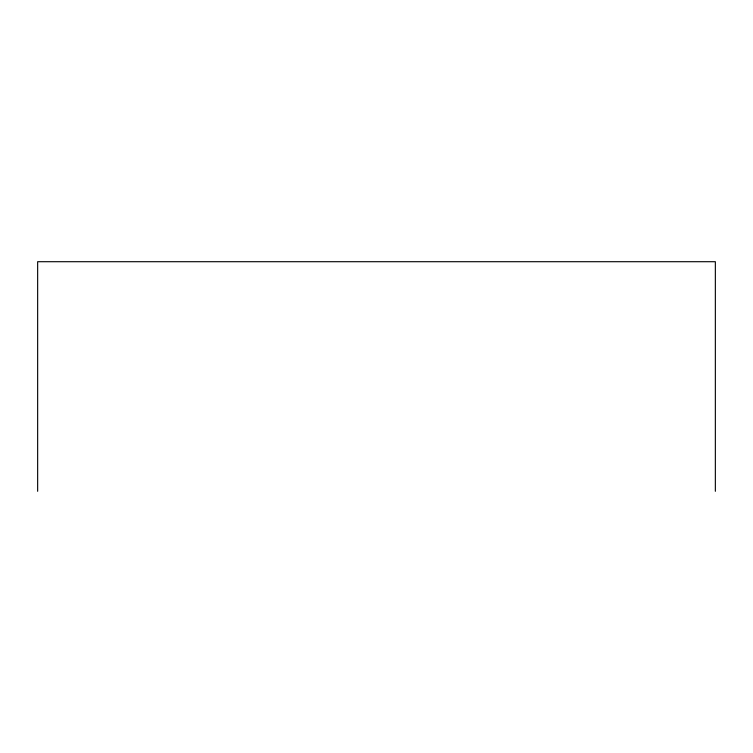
<?xml version="1.0" encoding="UTF-8"?>
<svg xmlns="http://www.w3.org/2000/svg" width="753" height="753" viewBox="0 0 753 753"><rect width="100%" height="100%" fill="white"/><g stroke="black" fill="none" stroke-linecap="round" stroke-linejoin="round"><path stroke-width="1.13" d="M715.35 491.295L715.35 261.705L37.65 261.705L37.65 491.295"/></g></svg>
